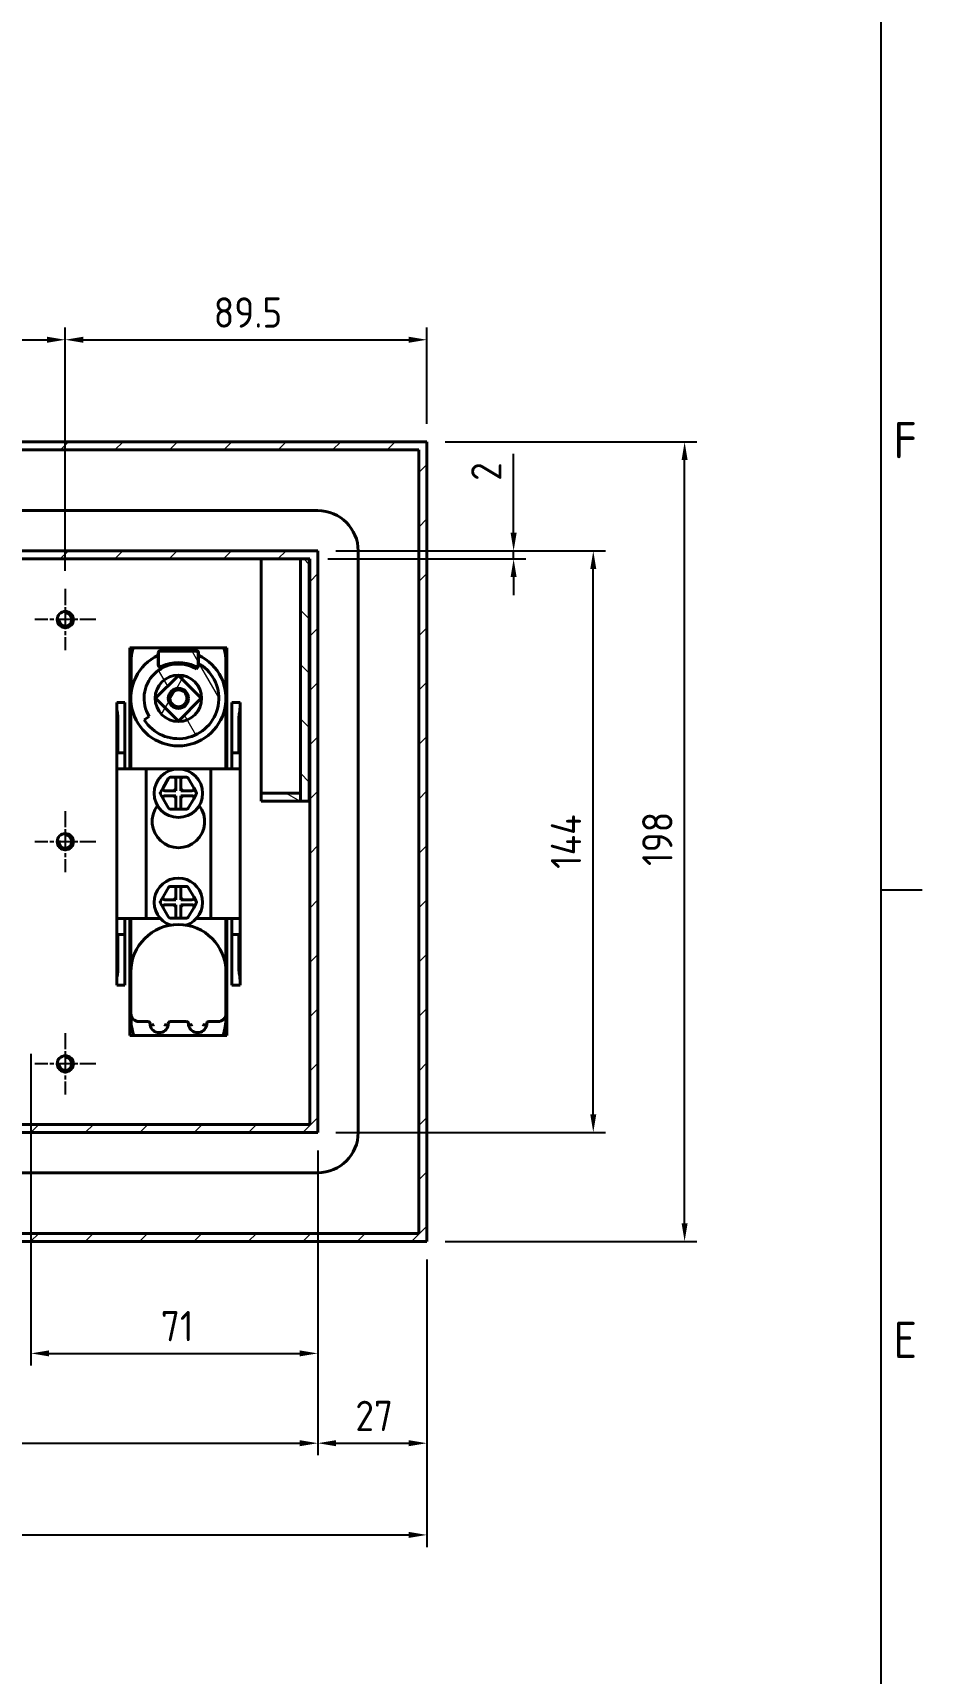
# Model space of a CAD drawing. Header units: millimetres. Extents: x 0 to 2523, y 0 to 1782.
# Drawn here: x 2253 to 2473.2, y 919.8 to 1326 of the extents above; entities that cross this region are included whole.
import ezdxf

# ---------------------------------------------------------------- set-up
doc = ezdxf.new("R2010")
doc.units = ezdxf.units.MM
doc.header["$LTSCALE"] = 3
doc.linetypes.add('CHAIN', pattern=[0.3543, 0.2362, -0.0295, 0.0591, -0.0295])
doc.layers.get('0').update_dxf_attribs({"color": 3, "lineweight": 25})
for name, color, linetype, lineweight in [('가시적인 것(ISO)', 3, 'Continuous', 40), ('가시적인 좁은 것(ISO)', 3, 'Continuous', 35), ('경계(ISO)', 7, 'Continuous', 25), ('중심 표식(ISO)', 1, 'Continuous', 25), ('치수(ISO)', 2, 'Continuous', 25), ('해치(ISO)', 7, 'Continuous', 18)]:
    doc.layers.add(name, color=color, linetype=linetype, lineweight=lineweight)
doc.styles.add('문자 텍스트_M2B', font='isocp.shx')
doc.styles.add('치수 텍스트_PSTEK_POSCO', font='isocp.shx')
doc.dimstyles.new('치수_PSTEK_POSCO', dxfattribs={"dimscale": 3, "dimtxt": 2.5, "dimasz": 1.5, "dimexe": 1, "dimexo": 1.5, "dimgap": 1, "dimtad": 1, "dimrnd": 1e-08, "dimdsep": 46, "dimtxsty": '치수 텍스트_PSTEK_POSCO', "dimcen": 0.09, "dimdle": 10, "dimclrd": 7, "dimclre": 7, "dimclrt": 2, "dimadec": 1, "dimazin": 2, "dimtfac": 1, "dimtmove": 0, "dimatfit": 3, "dimfxl": 0, "dimtolj": 1, "dimlwd": -1, "dimlwe": -1, "dimarcsym": 0})
pattern_1 = [(59.99998, (0, 0), (-8.24889, 4.762503), [])]

# ---------------------------------------------------------------- blocks, each defined once
blk = doc.blocks.new('경계 Default Border')
at = {"layer": '경계(ISO)'}
blk.add_line((821, 371.25), (824.4, 371.25), dxfattribs=at)
at = {"layer": '경계(ISO)', "flags": 128}
blk.add_lwpolyline([(20, 20), (20, 574), (821, 574), (821, 20), (20, 20)], dxfattribs=at)
at = {"layer": '경계(ISO)', "color": 2, "char_height": 3, "attachment_point": 7, "style": '문자 텍스트_M2B'}
for s, insert in [('F', (822.04, 406.87)), ('E', (822.04, 332.6))]:
    blk.add_mtext(s, dxfattribs=dict(at, insert=insert))
blk = doc.blocks.new('*D87')
at = {"layer": 'Defpoints', "color": 0, "transparency": 16777216}
for p in [(2261.08, 1249.98), (2187.08, 1188.27), (2261.08, 1188.27)]:
    blk.add_point(p, dxfattribs=at)
at = {"layer": '치수(ISO)', "color": 7, "transparency": 16777216}
for p, q in [((2187.08, 1192.77), (2187.08, 1252.98)), ((2261.08, 1192.77), (2261.08, 1252.98)), ((2191.58, 1249.98), (2256.58, 1249.98))]:
    blk.add_line(p, q, dxfattribs=at)
for points in [[(2191.58, 1250.73), (2191.58, 1249.23), (2187.08, 1249.98)], [(2256.58, 1250.73), (2256.58, 1249.23), (2261.08, 1249.98)]]:
    blk.add_solid(points, dxfattribs=at)
at = {"layer": '치수(ISO)', "color": 2, "transparency": 16777216, "insert": (2219.61, 1256.73), "char_height": 7.5, "attachment_point": 4, "style": '치수 텍스트_PSTEK_POSCO'}
blk.add_mtext('\\A1;74', dxfattribs=at)
blk = doc.blocks.new('*D88')
at = {"layer": 'Defpoints', "color": 0, "transparency": 16777216}
for p in [(2350.58, 1249.98), (2350.58, 1224.69), (2261.08, 1188.27)]:
    blk.add_point(p, dxfattribs=at)
at = {"layer": '치수(ISO)', "color": 7, "transparency": 16777216}
for p, q in [((2261.08, 1192.77), (2261.08, 1252.98)), ((2350.58, 1229.19), (2350.58, 1252.98)), ((2265.58, 1249.98), (2346.08, 1249.98))]:
    blk.add_line(p, q, dxfattribs=at)
for points in [[(2265.58, 1250.73), (2265.58, 1249.23), (2261.08, 1249.98)], [(2346.08, 1250.73), (2346.08, 1249.23), (2350.58, 1249.98)]]:
    blk.add_solid(points, dxfattribs=at)
at = {"layer": '치수(ISO)', "color": 2, "transparency": 16777216, "insert": (2297.82, 1256.73), "char_height": 7.5, "attachment_point": 4, "style": '치수 텍스트_PSTEK_POSCO'}
blk.add_mtext('\\A1;89.5', dxfattribs=at)
blk = doc.blocks.new('*D97')
at = {"layer": 'Defpoints', "color": 0, "transparency": 16777216}
for p in [(2252.58, 1077.69), (2323.58, 1053.69), (2323.58, 998.97)]:
    blk.add_point(p, dxfattribs=at)
at = {"layer": '치수(ISO)', "color": 7, "transparency": 16777216}
for p, q in [((2252.58, 1073.19), (2252.58, 995.97)), ((2323.58, 1049.19), (2323.58, 995.97)), ((2257.08, 998.97), (2319.08, 998.97))]:
    blk.add_line(p, q, dxfattribs=at)
for points in [[(2257.08, 999.72), (2257.08, 998.22), (2252.58, 998.97)], [(2319.08, 999.72), (2319.08, 998.22), (2323.58, 998.97)]]:
    blk.add_solid(points, dxfattribs=at)
at = {"layer": '치수(ISO)', "color": 2, "transparency": 16777216, "insert": (2284.74, 1005.72), "char_height": 7.5, "attachment_point": 4, "style": '치수 텍스트_PSTEK_POSCO'}
blk.add_mtext('\\A1;71', dxfattribs=at)
blk = doc.blocks.new('*D98')
at = {"layer": 'Defpoints', "color": 0, "transparency": 16777216}
for p in [(2323.58, 1197.69), (2391.78, 1197.69), (2323.58, 1053.69)]:
    blk.add_point(p, dxfattribs=at)
at = {"layer": '치수(ISO)', "color": 7, "transparency": 16777216}
for p, q in [((2328.08, 1197.69), (2394.78, 1197.69)), ((2391.78, 1058.19), (2391.78, 1193.19)), ((2328.08, 1053.69), (2394.78, 1053.69))]:
    blk.add_line(p, q, dxfattribs=at)
for points in [[(2391.03, 1193.19), (2392.53, 1193.19), (2391.78, 1197.69)], [(2391.03, 1058.19), (2392.53, 1058.19), (2391.78, 1053.69)]]:
    blk.add_solid(points, dxfattribs=at)
at = {"layer": '치수(ISO)', "color": 2, "transparency": 16777216, "insert": (2385.03, 1118.94), "char_height": 7.5, "attachment_point": 4, "rotation": 90, "style": '치수 텍스트_PSTEK_POSCO'}
blk.add_mtext('\\A1;144', dxfattribs=at)
blk = doc.blocks.new('*D99')
at = {"layer": 'Defpoints', "color": 0, "transparency": 16777216}
for p in [(2321.58, 1195.69), (2323.58, 1197.69), (2372.06, 1195.69)]:
    blk.add_point(p, dxfattribs=at)
at = {"layer": '치수(ISO)', "color": 7, "transparency": 16777216}
for p, q in [((2372.06, 1202.19), (2372.06, 1221.69)), ((2326.08, 1195.69), (2375.06, 1195.69)), ((2328.08, 1197.69), (2375.06, 1197.69)), ((2372.06, 1195.69), (2372.06, 1197.69)), ((2372.06, 1191.19), (2372.06, 1186.69))]:
    blk.add_line(p, q, dxfattribs=at)
for points in [[(2371.31, 1202.19), (2372.81, 1202.19), (2372.06, 1197.69)], [(2371.31, 1191.19), (2372.81, 1191.19), (2372.06, 1195.69)]]:
    blk.add_solid(points, dxfattribs=at)
at = {"layer": '치수(ISO)', "color": 2, "transparency": 16777216, "insert": (2365.31, 1215.05), "char_height": 7.5, "attachment_point": 4, "rotation": 90, "style": '치수 텍스트_PSTEK_POSCO'}
blk.add_mtext('\\A1;2', dxfattribs=at)
blk = doc.blocks.new('*D100')
at = {"layer": 'Defpoints', "color": 0, "transparency": 16777216}
for p in [(2350.58, 1224.69), (2414.39, 1224.69), (2350.58, 1026.69)]:
    blk.add_point(p, dxfattribs=at)
at = {"layer": '치수(ISO)', "color": 7, "transparency": 16777216}
for p, q in [((2355.08, 1224.69), (2417.39, 1224.69)), ((2414.39, 1031.19), (2414.39, 1220.19)), ((2355.08, 1026.69), (2417.39, 1026.69))]:
    blk.add_line(p, q, dxfattribs=at)
for points in [[(2413.64, 1220.19), (2415.14, 1220.19), (2414.39, 1224.69)], [(2413.64, 1031.19), (2415.14, 1031.19), (2414.39, 1026.69)]]:
    blk.add_solid(points, dxfattribs=at)
at = {"layer": '치수(ISO)', "color": 2, "transparency": 16777216, "insert": (2407.64, 1119.67), "char_height": 7.5, "attachment_point": 4, "rotation": 90, "style": '치수 텍스트_PSTEK_POSCO'}
blk.add_mtext('\\A1;198', dxfattribs=at)
blk = doc.blocks.new('*D102')
at = {"layer": 'Defpoints', "color": 0, "transparency": 16777216}
for p in [(2025.58, 1053.69), (2323.58, 1053.69), (2323.58, 976.73)]:
    blk.add_point(p, dxfattribs=at)
at = {"layer": '치수(ISO)', "color": 7, "transparency": 16777216}
for p, q in [((2025.58, 1049.19), (2025.58, 973.73)), ((2323.58, 1049.19), (2323.58, 973.73)), ((2030.08, 976.73), (2319.08, 976.73))]:
    blk.add_line(p, q, dxfattribs=at)
for points in [[(2030.08, 977.48), (2030.08, 975.98), (2025.58, 976.73)], [(2319.08, 977.48), (2319.08, 975.98), (2323.58, 976.73)]]:
    blk.add_solid(points, dxfattribs=at)
at = {"layer": '치수(ISO)', "color": 2, "transparency": 16777216, "insert": (2167.75, 983.49), "char_height": 7.5, "attachment_point": 4, "style": '치수 텍스트_PSTEK_POSCO'}
blk.add_mtext('\\A1;298', dxfattribs=at)
blk = doc.blocks.new('*D103')
at = {"layer": 'Defpoints', "color": 0, "transparency": 16777216}
for p in [(2323.58, 1053.69), (2350.58, 1026.69), (2350.58, 976.73)]:
    blk.add_point(p, dxfattribs=at)
at = {"layer": '치수(ISO)', "color": 7, "transparency": 16777216}
for p, q in [((2323.58, 1049.19), (2323.58, 973.73)), ((2350.58, 1022.19), (2350.58, 973.73)), ((2328.08, 976.73), (2346.08, 976.73))]:
    blk.add_line(p, q, dxfattribs=at)
for points in [[(2328.08, 977.48), (2328.08, 975.98), (2323.58, 976.73)], [(2346.08, 977.48), (2346.08, 975.98), (2350.58, 976.73)]]:
    blk.add_solid(points, dxfattribs=at)
at = {"layer": '치수(ISO)', "color": 2, "transparency": 16777216, "insert": (2332.89, 983.49), "char_height": 7.5, "attachment_point": 4, "style": '치수 텍스트_PSTEK_POSCO'}
blk.add_mtext('\\A1;27', dxfattribs=at)
blk = doc.blocks.new('*D104')
at = {"layer": 'Defpoints', "color": 0, "transparency": 16777216}
for p in [(1998.58, 1026.69), (2350.58, 1026.69), (2350.58, 954.02)]:
    blk.add_point(p, dxfattribs=at)
at = {"layer": '치수(ISO)', "color": 7, "transparency": 16777216}
for p, q in [((1998.58, 1022.19), (1998.58, 951.02)), ((2350.58, 1022.19), (2350.58, 951.02)), ((2003.08, 954.02), (2346.08, 954.02))]:
    blk.add_line(p, q, dxfattribs=at)
for points in [[(2003.08, 954.77), (2003.08, 953.27), (1998.58, 954.02)], [(2346.08, 954.77), (2346.08, 953.27), (2350.58, 954.02)]]:
    blk.add_solid(points, dxfattribs=at)
at = {"layer": '치수(ISO)', "color": 2, "transparency": 16777216, "insert": (2167.61, 960.77), "char_height": 7.5, "attachment_point": 4, "style": '치수 텍스트_PSTEK_POSCO'}
blk.add_mtext('\\A1;352', dxfattribs=at)

msp = doc.modelspace()

# ---------------------------------------------------------------- hatches: boundary and pattern name
at = {"layer": '해치(ISO)'}
h = msp.add_hatch(dxfattribs=at)
h.set_pattern_fill('ANSI31', color=256, scale=76.2, style=0)
h.set_pattern_definition([(45, (0, 0), (-6.735192, 6.735192), [])])
h.paths.add_polyline_path([(2323.5803, 1197.6876), (2025.5803, 1197.6876), (2025.5803, 1053.6876), (2323.5803, 1053.6876)])
h.paths.add_polyline_path([(2027.5803, 1055.6876), (2027.5803, 1195.6876), (2319.2907, 1195.6876), (2321.4436, 1195.6876), (2321.5803, 1195.6876), (2321.5803, 1055.6876)], flags=0)
h.paths.add_polyline_path([(2023.5804, 1026.6876), (2023.5804, 1016.6876), (2026.1221, 1016.6876), (2026.1221, 1026.6876), (2031.0385, 1026.6876), (2031.0385, 1016.6876), (2033.5802, 1016.6876), (2033.5802, 1026.6876), (2350.5803, 1026.6876), (2350.5803, 1224.6876), (1998.5803, 1224.6876), (1998.5803, 1026.6876)])
h.paths.add_polyline_path([(2348.5803, 1028.6876), (2000.5803, 1028.6876), (2000.5803, 1222.6876), (2348.5803, 1222.6876)], flags=0)
edge = h.paths.add_edge_path()
edge.add_ellipse((2113.0803, 1180.6876), major_axis=(-2, 0), ratio=1, start_angle=0, end_angle=360)
edge = h.paths.add_edge_path()
edge.add_ellipse((2261.0803, 1180.6876), major_axis=(-2, 0), ratio=1, start_angle=0, end_angle=360)
edge = h.paths.add_edge_path()
edge.add_ellipse((2187.0803, 1070.6876), major_axis=(-2, 0), ratio=1, start_angle=0, end_angle=360)
edge = h.paths.add_edge_path()
edge.add_ellipse((2039.0803, 1070.6876), major_axis=(-2, 0), ratio=1, start_angle=0, end_angle=360)
edge = h.paths.add_edge_path()
edge.add_ellipse((2113.0803, 1070.6876), major_axis=(-2, 0), ratio=1, start_angle=0, end_angle=360)
edge = h.paths.add_edge_path()
edge.add_ellipse((2261.0803, 1070.6876), major_axis=(-2, 0), ratio=1, start_angle=0, end_angle=360)
edge = h.paths.add_edge_path()
edge.add_ellipse((2261.0803, 1125.6876), major_axis=(-2, 0), ratio=1, start_angle=0, end_angle=360)
edge = h.paths.add_edge_path()
edge.add_ellipse((2187.0803, 1180.6876), major_axis=(-2, 0), ratio=1, start_angle=0, end_angle=360)
edge = h.paths.add_edge_path()
edge.add_ellipse((2039.0803, 1180.6876), major_axis=(-2, 0), ratio=1, start_angle=0, end_angle=360)
edge = h.paths.add_edge_path()
edge.add_ellipse((2039.0803, 1125.6876), major_axis=(-2, 0), ratio=1, start_angle=0, end_angle=360)
h = msp.add_hatch(dxfattribs=at)
h.set_pattern_fill('ANSI31', color=256, scale=76.2, angle=90.00021, style=0)
h.set_pattern_definition([(135.0002, (0, 0), (-6.735167, -6.735217), [])])
h.paths.add_polyline_path([(2319.2907, 1195.6876), (2319.2907, 1137.6876), (2319.2907, 1135.6876), (2321.4436, 1135.6876), (2321.4436, 1195.6876)])
h = msp.add_hatch(dxfattribs=at)
h.set_pattern_fill('ANSI31', color=256, scale=76.2, angle=75.000175, style=0)
h.set_pattern_definition([(120.00018, (0, 0), (-8.248877, -4.762525), [])])
edge = h.paths.add_edge_path()
edge.add_line((2294.3795, 1169.6681), (2293.5846, 1168.3961))
edge.add_ellipse((2289.0803, 1161.1876), major_axis=(4.5043, 7.2084), ratio=1, start_angle=0, end_angle=154)
edge.add_line((2281.8719, 1156.6833), (2280.5998, 1155.8885))
edge.add_ellipse((2289.0803, 1161.1876), major_axis=(-8.4805, -5.2992), ratio=1, start_angle=0, end_angle=206)
h.paths.add_polyline_path([(2289.0803, 1166.8445), (2294.7372, 1161.1876), (2289.0803, 1155.5308), (2283.4234, 1161.1876)], flags=0)
edge = h.paths.add_edge_path()
edge.add_line((2293.2692, 1169.0713), (2293.5803, 1169.0713))
edge.add_ellipse((2293.5803, 1169.461), major_axis=(0, -0.3896), ratio=1, start_angle=0, end_angle=90)
edge.add_line((2293.9699, 1169.461), (2293.9699, 1172.461))
edge.add_ellipse((2293.5803, 1172.461), major_axis=(0.3896, 0), ratio=1, start_angle=0, end_angle=90)
edge.add_line((2293.5803, 1172.8506), (2284.5803, 1172.8506))
edge.add_ellipse((2284.5803, 1172.461), major_axis=(0, 0.3896), ratio=1, start_angle=0, end_angle=90)
edge.add_line((2284.1907, 1172.461), (2284.1907, 1169.461))
edge.add_ellipse((2284.5803, 1169.461), major_axis=(-0.3896, 0), ratio=1, start_angle=0, end_angle=90)
edge.add_line((2284.5803, 1169.0713), (2284.8914, 1169.0713))
edge.add_ellipse((2284.8914, 1169.461), major_axis=(0, -0.3896), ratio=1, start_angle=0, end_angle=26.853607)
edge.add_ellipse((2289.0803, 1161.1876), major_axis=(-4.0129, 7.9257), ratio=1, start_angle=306.292785, end_angle=360, ccw=False)
edge.add_ellipse((2293.2692, 1169.461), major_axis=(-0.176, -0.3476), ratio=1, start_angle=0, end_angle=26.853607)
h = msp.add_hatch(dxfattribs=at)
h.set_pattern_fill('ANSI31', color=256, scale=76.2, angle=14.999978, style=0)
h.set_pattern_definition(pattern_1)
edge = h.paths.add_edge_path()
edge.add_ellipse((2289.0803, 1161.1876), major_axis=(-5.75, 0), ratio=1, start_angle=0, end_angle=360)
edge = h.paths.add_edge_path(flags=0)
edge.add_ellipse((2289.0803, 1161.1876), major_axis=(2.1, 0), ratio=1, start_angle=0, end_angle=360)
h = msp.add_hatch(dxfattribs=at)
h.set_pattern_fill('ANSI31', color=256, scale=76.2, angle=14.999978, style=0)
h.set_pattern_definition(pattern_1)
edge = h.paths.add_edge_path()
edge.add_ellipse((2289.0803, 1161.1876), major_axis=(-2.5, 0), ratio=1, start_angle=0, end_angle=360)
h = msp.add_hatch(dxfattribs=at)
h.set_pattern_fill('ANSI31', color=256, scale=76.2, angle=105.000246, style=0)
h.set_pattern_definition([(150.00025, (0, 0), (-4.762465, -8.248912), [])])
h.paths.add_polyline_path([(2319.2907, 1135.6876), (2319.2907, 1137.6876), (2309.5803, 1137.6876), (2309.5803, 1135.6876)])

# ---------------------------------------------------------------- linework, layer by layer
at = {"layer": '가시적인 것(ISO)'}
for p, q in [((2350.5803, 1224.6876), (1998.5803, 1224.6876)), ((2350.5803, 1026.6876), (2350.5803, 1224.6876)), ((2000.5803, 1222.6876), (2348.5803, 1222.6876)), ((2348.5803, 1222.6876), (2348.5803, 1028.6876)), ((2323.5803, 1207.6876), (2025.5803, 1207.6876)), ((2323.5803, 1197.6876), (2025.5803, 1197.6876)), ((2027.5803, 1195.6876), (2321.5803, 1195.6876)), ((2309.5803, 1195.6876), (2309.5803, 1137.6876)), ((2319.2907, 1195.6876), (2319.2907, 1135.6876)), ((2321.4436, 1195.6876), (2319.2907, 1195.6876)), ((2321.4436, 1135.6876), (2321.4436, 1195.6876)), ((2321.5803, 1195.6876), (2321.5803, 1055.6876)), ((2323.5803, 1053.6876), (2323.5803, 1197.6876)), ((2333.5803, 1053.6876), (2333.5803, 1197.6876)), ((2277.0803, 1143.6876), (2277.0803, 1173.6876)), ((2277.0803, 1173.6876), (2301.0803, 1173.6876)), ((2277.3603, 1171.0726), (2277.3603, 1162.3067)), ((2284.0803, 1172.461), (2284.0803, 1169.461)), ((2284.1907, 1172.461), (2284.1907, 1169.461)), ((2293.5803, 1172.961), (2284.5803, 1172.961)), ((2293.5803, 1172.8506), (2284.5803, 1172.8506)), ((2293.9699, 1169.461), (2293.9699, 1172.461)), ((2294.0803, 1169.461), (2294.0803, 1172.461)), ((2300.8003, 1162.3067), (2300.8003, 1171.0726)), ((2301.0803, 1173.6876), (2301.0803, 1143.6876)), ((2283.4234, 1161.1876), (2289.0803, 1166.8445)), ((2284.5803, 1169.0713), (2284.8914, 1169.0713)), ((2284.5803, 1168.961), (2284.8914, 1168.961)), ((2289.0803, 1166.8445), (2294.7372, 1161.1876)), ((2293.2692, 1169.0713), (2293.5803, 1169.0713)), ((2293.2692, 1168.961), (2293.5803, 1168.961)), ((2294.3795, 1169.6681), (2293.5846, 1168.3961)), ((2273.8303, 1160.1876), (2275.8303, 1160.1876)), ((2273.8303, 1158.8334), (2273.8303, 1160.1876)), ((2273.8303, 1158.8334), (2273.8303, 1147.4197)), ((2275.8303, 1160.1876), (2275.8303, 1156.1876)), ((2277.307, 1161.1876), (2277.307, 1143.6876)), ((2289.0803, 1155.5308), (2283.4234, 1161.1876)), ((2294.7372, 1161.1876), (2289.0803, 1155.5308)), ((2300.8536, 1143.6876), (2300.8536, 1161.1876)), ((2302.3303, 1160.1876), (2304.3303, 1160.1876)), ((2302.3303, 1156.1876), (2302.3303, 1160.1876)), ((2304.3303, 1158.8334), (2304.3303, 1160.1876)), ((2304.3303, 1158.8334), (2304.3303, 1147.4197)), ((2274.0982, 1156.1876), (2274.0982, 1147.6876)), ((2275.8303, 1147.6876), (2275.8303, 1156.1876)), ((2281.8719, 1156.6833), (2280.5998, 1155.8885)), ((2302.3303, 1147.6876), (2302.3303, 1156.1876)), ((2304.0623, 1156.1876), (2304.0623, 1147.6876)), ((2273.8303, 1143.9556), (2273.8303, 1147.4197)), ((2274.0982, 1147.6876), (2275.8303, 1147.6876)), ((2275.8303, 1143.6876), (2275.8303, 1147.6876)), ((2302.3303, 1147.6876), (2302.3303, 1143.6876)), ((2302.3303, 1147.6876), (2304.0623, 1147.6876)), ((2304.3303, 1143.9556), (2304.3303, 1147.4197)), ((2273.8303, 1143.9556), (2273.8303, 1106.4197)), ((2274.0982, 1143.6876), (2275.8303, 1143.6876)), ((2276.9929, 1143.6876), (2275.8303, 1143.6876)), ((2276.9929, 1143.6876), (2278.4179, 1143.6876)), ((2281.0803, 1143.6876), (2278.4179, 1143.6876)), ((2297.0803, 1143.6876), (2281.0803, 1143.6876)), ((2281.0803, 1143.6876), (2281.0803, 1106.6876)), ((2287.9803, 1141.6276), (2287.0884, 1141.6276)), ((2287.9803, 1141.6276), (2290.1803, 1141.6276)), ((2291.0722, 1141.6276), (2290.1803, 1141.6276)), ((2299.7427, 1143.6876), (2297.0803, 1143.6876)), ((2297.0803, 1143.6876), (2297.0803, 1106.6876)), ((2299.7427, 1143.6876), (2301.1677, 1143.6876)), ((2302.3303, 1143.6876), (2301.1677, 1143.6876)), ((2302.3303, 1143.6876), (2304.0623, 1143.6876)), ((2304.3303, 1143.9556), (2304.3303, 1106.4197)), ((2284.6636, 1137.9276), (2285.2987, 1139.0276)), ((2285.2987, 1136.3276), (2284.6636, 1137.4276)), ((2286.6554, 1141.3776), (2285.2987, 1139.0276)), ((2285.7317, 1138.2776), (2288.4803, 1138.2776)), ((2287.9803, 1138.7776), (2288.4803, 1138.2776)), ((2288.4803, 1138.2776), (2288.4803, 1141.1276)), ((2289.6803, 1141.1276), (2289.6803, 1138.2776)), ((2290.1803, 1138.7776), (2289.6803, 1138.2776)), ((2289.6803, 1138.2776), (2292.4289, 1138.2776)), ((2292.8619, 1139.0276), (2291.5052, 1141.3776)), ((2292.8619, 1139.0276), (2293.497, 1137.9276)), ((2293.497, 1137.4276), (2292.8619, 1136.3276)), ((2319.2907, 1137.6876), (2309.5803, 1137.6876)), ((2309.5803, 1137.6876), (2309.5803, 1135.6876)), ((2319.2907, 1135.6876), (2319.2907, 1137.6876)), ((2285.2987, 1136.3276), (2286.6554, 1133.9776)), ((2288.4803, 1137.0776), (2285.7317, 1137.0776)), ((2287.0884, 1133.7276), (2287.9803, 1133.7276)), ((2287.9803, 1136.5776), (2288.4803, 1137.0776)), ((2289.6803, 1133.7276), (2287.9803, 1133.7276)), ((2288.4803, 1134.2276), (2288.4803, 1137.0776)), ((2290.1803, 1136.5776), (2289.6803, 1137.0776)), ((2289.6803, 1137.0776), (2289.6803, 1133.7276)), ((2292.4289, 1137.0776), (2289.6803, 1137.0776)), ((2289.6803, 1133.7276), (2290.1803, 1133.7276)), ((2290.1803, 1133.7276), (2290.7835, 1133.7276)), ((2290.7835, 1133.7276), (2291.0722, 1133.7276)), ((2291.5052, 1133.9776), (2292.8619, 1136.3276)), ((2309.5803, 1135.6876), (2319.2907, 1135.6876)), ((2319.2907, 1135.6876), (2321.4436, 1135.6876)), ((2286.6554, 1114.3776), (2285.2987, 1112.0276)), ((2287.9803, 1114.6276), (2287.0884, 1114.6276)), ((2287.9803, 1114.6276), (2290.1803, 1114.6276)), ((2288.4803, 1111.2776), (2288.4803, 1114.1276)), ((2289.6803, 1114.1276), (2289.6803, 1111.2776)), ((2291.0722, 1114.6276), (2290.1803, 1114.6276)), ((2292.8619, 1112.0276), (2291.5052, 1114.3776)), ((2284.6636, 1110.9276), (2285.2987, 1112.0276)), ((2285.2987, 1109.3276), (2284.6636, 1110.4276)), ((2285.2987, 1109.3276), (2286.6554, 1106.9776)), ((2285.7317, 1111.2776), (2288.4803, 1111.2776)), ((2288.4803, 1110.0776), (2285.7317, 1110.0776)), ((2287.9803, 1111.7776), (2288.4803, 1111.2776)), ((2287.9803, 1109.5776), (2288.4803, 1110.0776)), ((2288.4803, 1107.2276), (2288.4803, 1110.0776)), ((2290.1803, 1111.7776), (2289.6803, 1111.2776)), ((2289.6803, 1111.2776), (2292.4289, 1111.2776)), ((2290.1803, 1109.5776), (2289.6803, 1110.0776)), ((2289.6803, 1110.0776), (2289.6803, 1106.7276)), ((2292.4289, 1110.0776), (2289.6803, 1110.0776)), ((2291.5052, 1106.9776), (2292.8619, 1109.3276)), ((2292.8619, 1112.0276), (2293.497, 1110.9276)), ((2293.497, 1110.4276), (2292.8619, 1109.3276)), ((2273.8303, 1102.9556), (2273.8303, 1106.4197)), ((2274.0982, 1106.6876), (2275.8303, 1106.6876)), ((2275.8303, 1102.6876), (2275.8303, 1106.6876)), ((2276.9929, 1106.6876), (2275.8303, 1106.6876)), ((2276.9929, 1106.6876), (2278.4179, 1106.6876)), ((2277.0803, 1077.6876), (2277.0803, 1106.6876)), ((2277.307, 1106.6876), (2277.307, 1093.4091)), ((2278.4179, 1106.6876), (2281.0803, 1106.6876)), ((2281.0803, 1106.6876), (2284.5992, 1106.6876)), ((2287.0884, 1106.7276), (2287.9803, 1106.7276)), ((2289.6803, 1106.7276), (2287.9803, 1106.7276)), ((2289.6803, 1106.7276), (2290.1803, 1106.7276)), ((2290.1803, 1106.7276), (2290.7835, 1106.7276)), ((2290.7835, 1106.7276), (2291.0722, 1106.7276)), ((2297.0803, 1106.6876), (2293.5614, 1106.6876)), ((2297.0803, 1106.6876), (2299.7427, 1106.6876)), ((2299.7427, 1106.6876), (2301.1677, 1106.6876)), ((2300.8536, 1093.4091), (2300.8536, 1106.6876)), ((2301.0803, 1106.6876), (2301.0803, 1077.6876)), ((2302.3303, 1106.6876), (2301.1677, 1106.6876)), ((2302.3303, 1106.6876), (2302.3303, 1102.6876)), ((2302.3303, 1106.6876), (2304.0623, 1106.6876)), ((2304.3303, 1102.9556), (2304.3303, 1106.4197)), ((2273.8303, 1102.9556), (2273.8303, 1091.5419)), ((2274.0982, 1102.6876), (2275.8303, 1102.6876)), ((2274.0982, 1102.6876), (2274.0982, 1094.1876)), ((2275.8303, 1094.1876), (2275.8303, 1102.6876)), ((2302.3303, 1094.1876), (2302.3303, 1102.6876)), ((2302.3303, 1102.6876), (2304.0623, 1102.6876)), ((2304.0623, 1102.6876), (2304.0623, 1094.1876)), ((2304.3303, 1102.9556), (2304.3303, 1091.5419)), ((2275.8303, 1094.1876), (2275.8303, 1090.1876)), ((2277.307, 1093.4091), (2277.307, 1083.1527)), ((2300.8536, 1083.1527), (2300.8536, 1093.4091)), ((2302.3303, 1090.1876), (2302.3303, 1094.1876)), ((2273.8303, 1090.1876), (2273.8303, 1091.5419)), ((2273.8303, 1090.1876), (2275.8303, 1090.1876)), ((2302.3303, 1090.1876), (2304.3303, 1090.1876)), ((2304.3303, 1090.1876), (2304.3303, 1091.5419)), ((2277.3603, 1082.6941), (2277.3603, 1082.1357)), ((2279.307, 1081.1527), (2281.5803, 1081.1527)), ((2282.0803, 1080.6527), (2282.0803, 1080.2674)), ((2286.5803, 1080.2674), (2286.5803, 1080.6527)), ((2287.0803, 1081.1527), (2291.0803, 1081.1527)), ((2291.5803, 1080.6527), (2291.5803, 1080.2674)), ((2296.0803, 1080.2674), (2296.0803, 1080.6527)), ((2296.5803, 1081.1527), (2298.8536, 1081.1527)), ((2300.8003, 1082.1357), (2300.8003, 1082.6941)), ((2301.0803, 1077.6876), (2277.0803, 1077.6876)), ((2025.5803, 1053.6876), (2323.5803, 1053.6876)), ((2321.5803, 1055.6876), (2027.5803, 1055.6876)), ((2025.5803, 1043.6876), (2323.5803, 1043.6876)), ((2348.5803, 1028.6876), (2000.5803, 1028.6876)), ((2033.5802, 1026.6876), (2350.5803, 1026.6876))]:
    msp.add_line(p, q, dxfattribs=at)
for centre, radius in [((2261.0803, 1180.6876), 2), ((2289.0803, 1161.1876), 5.75), ((2289.0803, 1161.1876), 2.5), ((2289.0803, 1161.1876), 2.1), ((2289.0803, 1137.6776), 6), ((2261.0803, 1125.6876), 2), ((2261.0803, 1070.6876), 2)]:
    msp.add_circle(centre, radius, dxfattribs=at)
for centre, radius, start, end in [((2323.5803, 1197.6876), 10, 0, 90), ((2289.0803, 1161.1876), 11.7733, 115.131018, 64.868982), ((2289.0803, 1170.149), 11.7563, 162.482564, 175.494407), ((2284.5803, 1172.461), 0.5, 90, 180), ((2284.5803, 1172.461), 0.3896, 90, 180), ((2289.0803, 1161.1876), 8.8837, 63.146393, 116.853607), ((2289.0803, 1161.1876), 8.7733, 63.146393, 116.853607), ((2293.5803, 1172.461), 0.5, 0, 90), ((2293.5803, 1172.461), 0.3896, 0, 90), ((2289.0803, 1170.149), 11.7563, 4.505593, 17.517436), ((2289.0803, 1161.1876), 8.5, 58, 212), ((2289.0803, 1161.1876), 10, 212, 58), ((2284.5803, 1169.461), 0.5, 180, 270), ((2284.5803, 1169.461), 0.3896, 180, 270), ((2284.8914, 1169.461), 0.3896, 270, 296.853607), ((2284.8914, 1169.461), 0.5, 270, 296.853607), ((2293.2692, 1169.461), 0.5, 243.146393, 270), ((2293.2692, 1169.461), 0.3896, 243.146393, 270), ((2293.5803, 1169.461), 0.3896, 270, 0), ((2293.5803, 1169.461), 0.5, 270, 0), ((2287.0884, 1141.1276), 0.5, 90, 150), ((2287.9803, 1141.1276), 0.5, 0, 90), ((2290.1803, 1141.1276), 0.5, 90, 180), ((2291.0722, 1141.1276), 0.5, 30, 90), ((2285.0966, 1137.6776), 0.5, 150, 210), ((2285.7317, 1138.7776), 0.5, 150, 270), ((2292.4289, 1138.7776), 0.5, 270, 30), ((2293.064, 1137.6776), 0.5, 330, 30), ((2289.0803, 1130.6876), 6.5, 142.665168, 37.334832), ((2285.7317, 1136.5776), 0.5, 90, 210), ((2287.0884, 1134.2276), 0.5, 210, 270), ((2287.9803, 1134.2276), 0.5, 270, 0), ((2292.4289, 1136.5776), 0.5, 330, 90), ((2289.0803, 1110.6776), 6, 289.287396, 250.712604), ((2287.0884, 1114.1276), 0.5, 90, 150), ((2287.9803, 1114.1276), 0.5, 0, 90), ((2290.1803, 1114.1276), 0.5, 90, 180), ((2291.0722, 1114.1276), 0.5, 30, 90), ((2285.0966, 1110.6776), 0.5, 150, 210), ((2285.7317, 1111.7776), 0.5, 150, 270), ((2285.7317, 1109.5776), 0.5, 90, 210), ((2292.4289, 1111.7776), 0.5, 270, 30), ((2292.4289, 1109.5776), 0.5, 330, 90), ((2293.064, 1110.6776), 0.5, 330, 30), ((2289.0803, 1093.4091), 11.7733, 0, 180), ((2287.0884, 1107.2276), 0.5, 210, 270), ((2287.9803, 1107.2276), 0.5, 270, 0), ((2279.307, 1083.1527), 2, 180, 270), ((2289.0803, 1081.6937), 11.7283, 177.839996, 199.972601), ((2281.5803, 1080.6527), 0.5, 0, 90), ((2287.0803, 1080.6527), 0.5, 90, 180), ((2291.0803, 1080.6527), 0.5, 0, 90), ((2296.5803, 1080.6527), 0.5, 90, 180), ((2298.8536, 1083.1527), 2, 270, 0), ((2289.0803, 1081.6937), 11.7283, 340.027399, 2.160004), ((2284.3303, 1080.7101), 2.2931, 191.129914, 348.870086), ((2293.8303, 1080.7101), 2.2931, 191.129914, 348.870086), ((2323.5803, 1053.6876), 10, 270, 0)]:
    msp.add_arc(centre, radius, start, end, dxfattribs=at)
for centre in [(2291.0722, 1134.2275), (2291.0722, 1107.2275)]:
    msp.add_ellipse(centre, major_axis=(0.451, 0.2157), ratio=0.99983889, start_param=4.26631111, end_param=5.31364864, dxfattribs=at)
for points, knots in [([(2277.3603, 1171.0726), (2277.3516, 1171.0729), (2277.3386, 1171.0734), (2277.2964, 1171.0751), (2277.2542, 1171.0767), (2277.1916, 1171.0792), (2277.1119, 1171.0823), (2277.1016, 1171.0827), (2277.0911, 1171.0831), (2277.0803, 1171.0835)], [0, 0, 0, 0, 0.2, 0.2, 0.2, 0.4, 0.4, 0.4, 0.425718608, 0.425718608, 0.425718608, 0.425718608]), ([(2300.8003, 1171.0726), (2300.8062, 1171.0728), (2300.8151, 1171.0732), (2300.8443, 1171.0743), (2300.8735, 1171.0755), (2300.9172, 1171.0772), (2300.9739, 1171.0794), (2301.0055, 1171.0806), (2301.0411, 1171.082), (2301.0803, 1171.0835)], [0, 0, 0, 0, 0.166666667, 0.166666667, 0.166666667, 0.333333333, 0.333333333, 0.333333333, 0.426076721, 0.426076721, 0.426076721, 0.426076721]), ([(2274.0982, 1156.1876), (2274.0982, 1156.6753), (2274.036, 1157.1883), (2273.8977, 1158.095), (2273.8305, 1158.4963), (2273.8303, 1158.8334)], [-0.612669946, -0.612669946, -0.612669946, -0.612669946, -0.466363989, -0.466363989, -0.33262756, -0.33262756, -0.33262756, -0.33262756]), ([(2304.3303, 1158.8334), (2304.33, 1158.4963), (2304.2629, 1158.095), (2304.1245, 1157.1883), (2304.0623, 1156.6753), (2304.0623, 1156.1876)], [0.33262756, 0.33262756, 0.33262756, 0.33262756, 0.466363989, 0.466363989, 0.612669946, 0.612669946, 0.612669946, 0.612669946]), ([(2273.8303, 1147.4197), (2273.8303, 1147.5035), (2273.8473, 1147.574), (2273.9307, 1147.6644), (2273.9976, 1147.6848), (2274.0849, 1147.6875), (2274.0915, 1147.6876), (2274.0982, 1147.6876)], [0.724350563, 0.724350563, 0.724350563, 0.724350563, 0.774624716, 0.774624716, 0.82489887, 0.82489887, 0.82888396, 0.82888396, 0.82888396, 0.82888396]), ([(2304.0623, 1147.6876), (2304.0691, 1147.6876), (2304.0757, 1147.6875), (2304.163, 1147.6848), (2304.2298, 1147.6644), (2304.3133, 1147.574), (2304.3303, 1147.5035), (2304.3303, 1147.4197)], [-0.82888396, -0.82888396, -0.82888396, -0.82888396, -0.82489887, -0.82489887, -0.774624716, -0.774624716, -0.724350563, -0.724350563, -0.724350563, -0.724350563]), ([(2274.0982, 1143.6876), (2274.0915, 1143.6877), (2274.0849, 1143.6878), (2273.9976, 1143.6905), (2273.9307, 1143.7109), (2273.8473, 1143.8013), (2273.8303, 1143.8718), (2273.8303, 1143.9556)], [0.201528661, 0.201528661, 0.201528661, 0.201528661, 0.205513751, 0.205513751, 0.255787905, 0.255787905, 0.306062058, 0.306062058, 0.306062058, 0.306062058]), ([(2304.3303, 1143.9556), (2304.3303, 1143.8718), (2304.3133, 1143.8013), (2304.2298, 1143.7109), (2304.163, 1143.6905), (2304.0757, 1143.6878), (2304.0691, 1143.6877), (2304.0623, 1143.6876)], [-0.306062058, -0.306062058, -0.306062058, -0.306062058, -0.255787905, -0.255787905, -0.205513751, -0.205513751, -0.201528661, -0.201528661, -0.201528661, -0.201528661]), ([(2273.8303, 1106.4197), (2273.8303, 1106.5035), (2273.8473, 1106.574), (2273.9307, 1106.6644), (2273.9976, 1106.6848), (2274.0849, 1106.6875), (2274.0915, 1106.6876), (2274.0982, 1106.6876)], [0.715873412, 0.715873412, 0.715873412, 0.715873412, 0.766147565, 0.766147565, 0.816421718, 0.816421718, 0.820406809, 0.820406809, 0.820406809, 0.820406809]), ([(2304.0623, 1106.6876), (2304.1461, 1106.6876), (2304.2166, 1106.6706), (2304.307, 1106.5872), (2304.3274, 1106.5203), (2304.3302, 1106.4331), (2304.3303, 1106.4264), (2304.3303, 1106.4197)], [-0.306062058, -0.306062058, -0.306062058, -0.306062058, -0.255787905, -0.255787905, -0.205513751, -0.205513751, -0.201528661, -0.201528661, -0.201528661, -0.201528661]), ([(2274.0982, 1102.6876), (2274.0915, 1102.6877), (2274.0849, 1102.6878), (2273.9976, 1102.6905), (2273.9307, 1102.7109), (2273.8473, 1102.8013), (2273.8303, 1102.8718), (2273.8303, 1102.9556)], [0.201528661, 0.201528661, 0.201528661, 0.201528661, 0.205513751, 0.205513751, 0.255787905, 0.255787905, 0.306062058, 0.306062058, 0.306062058, 0.306062058]), ([(2304.3303, 1102.9556), (2304.3303, 1102.9489), (2304.3302, 1102.9422), (2304.3274, 1102.855), (2304.307, 1102.7881), (2304.2166, 1102.7047), (2304.1461, 1102.6876), (2304.0623, 1102.6876)], [0.201528661, 0.201528661, 0.201528661, 0.201528661, 0.205513751, 0.205513751, 0.255787905, 0.255787905, 0.306062058, 0.306062058, 0.306062058, 0.306062058]), ([(2273.8303, 1091.5419), (2273.8305, 1091.879), (2273.8977, 1092.2803), (2274.036, 1093.187), (2274.0982, 1093.7), (2274.0982, 1094.1876)], [-0.892712332, -0.892712332, -0.892712332, -0.892712332, -0.758975903, -0.758975903, -0.612669946, -0.612669946, -0.612669946, -0.612669946]), ([(2304.0623, 1094.1876), (2304.0623, 1093.7031), (2304.1237, 1093.193), (2304.2621, 1092.2852), (2304.3301, 1091.8808), (2304.3303, 1091.5419)], [1.22288463, 1.22288463, 1.22288463, 1.22288463, 1.368260203, 1.368260203, 1.502834072, 1.502834072, 1.502834072, 1.502834072]), ([(2277.3603, 1082.1357), (2277.3516, 1082.1359), (2277.3386, 1082.1362), (2277.2964, 1082.137), (2277.2542, 1082.1377), (2277.1915, 1082.1389), (2277.1118, 1082.1404), (2277.1016, 1082.1406), (2277.0911, 1082.1408), (2277.0803, 1082.141)], [0, 0, 0, 0, 0.2, 0.2, 0.2, 0.4, 0.4, 0.4, 0.42562992, 0.42562992, 0.42562992, 0.42562992]), ([(2300.8003, 1082.1357), (2300.8089, 1082.1359), (2300.8217, 1082.1362), (2300.8637, 1082.1369), (2300.9058, 1082.1377), (2300.9686, 1082.1389), (2301.049, 1082.1404), (2301.0591, 1082.1406), (2301.0696, 1082.1408), (2301.0803, 1082.141)], [0, 0, 0, 0, 0.2, 0.2, 0.2, 0.4, 0.4, 0.4, 0.425310358, 0.425310358, 0.425310358, 0.425310358]), ([(2282.0803, 1080.2674), (2282.0868, 1080.2681), (2282.0966, 1080.269), (2282.1287, 1080.2722), (2282.1608, 1080.2753), (2282.2087, 1080.2801), (2282.2701, 1080.2863), (2282.3315, 1080.2926), (2282.4063, 1080.3003), (2282.4914, 1080.3095), (2282.5765, 1080.3187), (2282.672, 1080.3293), (2282.7719, 1080.3409), (2282.8719, 1080.3526), (2282.9762, 1080.3654), (2283.0803, 1080.3789)], [0, 0, 0, 0, 0.2, 0.2, 0.2, 0.4, 0.4, 0.4, 0.6, 0.6, 0.6, 0.8, 0.8, 0.8, 1, 1, 1, 1]), ([(2286.5803, 1080.2674), (2286.5738, 1080.2681), (2286.564, 1080.269), (2286.5319, 1080.2722), (2286.4998, 1080.2753), (2286.4519, 1080.2801), (2286.3905, 1080.2863), (2286.3291, 1080.2926), (2286.2543, 1080.3003), (2286.1692, 1080.3095), (2286.0841, 1080.3187), (2285.9886, 1080.3293), (2285.8887, 1080.3409), (2285.7887, 1080.3526), (2285.6844, 1080.3654), (2285.5803, 1080.3789)], [0, 0, 0, 0, 0.2, 0.2, 0.2, 0.4, 0.4, 0.4, 0.6, 0.6, 0.6, 0.8, 0.8, 0.8, 1, 1, 1, 1]), ([(2291.5803, 1080.2674), (2291.5868, 1080.2681), (2291.5966, 1080.269), (2291.6287, 1080.2722), (2291.6608, 1080.2753), (2291.7087, 1080.2801), (2291.7701, 1080.2863), (2291.8315, 1080.2926), (2291.9063, 1080.3003), (2291.9914, 1080.3095), (2292.0765, 1080.3187), (2292.172, 1080.3293), (2292.2719, 1080.3409), (2292.3719, 1080.3526), (2292.4762, 1080.3654), (2292.5803, 1080.3789)], [0, 0, 0, 0, 0.2, 0.2, 0.2, 0.4, 0.4, 0.4, 0.6, 0.6, 0.6, 0.8, 0.8, 0.8, 1, 1, 1, 1]), ([(2296.0803, 1080.2674), (2296.0738, 1080.2681), (2296.064, 1080.269), (2296.0319, 1080.2722), (2295.9998, 1080.2753), (2295.9519, 1080.2801), (2295.8905, 1080.2863), (2295.8291, 1080.2926), (2295.7543, 1080.3003), (2295.6692, 1080.3095), (2295.5841, 1080.3187), (2295.4886, 1080.3293), (2295.3887, 1080.3409), (2295.2887, 1080.3526), (2295.1844, 1080.3654), (2295.0803, 1080.3789)], [0, 0, 0, 0, 0.2, 0.2, 0.2, 0.4, 0.4, 0.4, 0.6, 0.6, 0.6, 0.8, 0.8, 0.8, 1, 1, 1, 1])]:
    msp.add_open_spline(points, degree=3, knots=knots, dxfattribs=at)
at = {"layer": '가시적인 좁은 것(ISO)'}
for centre in [(2261.0803, 1180.6876), (2261.0803, 1125.6876), (2261.0803, 1125.6876), (2261.0803, 1070.6876)]:
    msp.add_arc(centre, 1.582, 170, 80, dxfattribs=at)
at = {"layer": '중심 표식(ISO)', "linetype": 'CHAIN', "ltscale": 5.616683}
for p, q in [((2261.0803, 1188.2696), (2261.0803, 1173.1056)), ((2268.6623, 1180.6876), (2253.4983, 1180.6876)), ((2261.0803, 1133.2696), (2261.0803, 1118.1056)), ((2268.6623, 1125.6876), (2253.4983, 1125.6876)), ((2261.0803, 1078.2696), (2261.0803, 1063.1056)), ((2268.6623, 1070.6876), (2253.4983, 1070.6876))]:
    msp.add_line(p, q, dxfattribs=at)

# ---------------------------------------------------------------- block references
at = {"xscale": 3, "yscale": 3, "zscale": 3}
msp.add_blockref('경계 Default Border', (0, 0), dxfattribs=at)

# ---------------------------------------------------------------- dimensions: what is measured, and where the dimension line sits
at = {"layer": '치수(ISO)', "color": 7}
for base, p1, p2, angle, override, picture, middle in [((2261.0803, 1249.9828), (2187.0803, 1188.2696), (2261.0803, 1188.2696), 180, {"dimdec": 2, "dimtp": 0, "dimtm": 0, "dimtdec": 2, "dimtofl": 0, "dimatfit": 1}, '*D87', (2224.1103, 1249.9828)), ((2350.5803, 1249.9828), (2261.0803, 1188.2696), (2350.5803, 1224.6876), 180, {"dimdec": 2, "dimtp": 0, "dimtm": 0, "dimtdec": 2, "dimtofl": 0, "dimatfit": 1}, '*D88', (2305.8603, 1249.9828)), ((2414.3873, 1224.6876), (2350.5803, 1026.6876), (2350.5803, 1224.6876), 90, {"dimdec": 2, "dimtp": 0, "dimtm": 0, "dimtdec": 2, "dimtofl": 0, "dimatfit": 1}, '*D100', (2414.3873, 1125.6876)), ((2372.0644, 1195.6876), (2323.5803, 1197.6876), (2321.5803, 1195.6876), 90, {"dimdec": 2, "dimtp": 0, "dimtm": 0, "dimtdec": 2, "dimtofl": 1, "dimatfit": 1}, '*D99', (2372.0644, 1216.872)), ((2391.7793, 1197.6876), (2323.5803, 1053.6876), (2323.5803, 1197.6876), 90, {"dimdec": 2, "dimtp": 0, "dimtm": 0, "dimtdec": 2, "dimtofl": 0, "dimatfit": 1}, '*D98', (2391.7793, 1125.6876)), ((2323.5803, 998.9717), (2252.5803, 1077.6876), (2323.5803, 1053.6876), 180, {"dimdec": 2, "dimtp": 0, "dimtm": 0, "dimtdec": 2, "dimtofl": 0, "dimatfit": 1}, '*D97', (2288.1103, 998.9717)), ((2323.5803, 976.7348), (2025.5803, 1053.6876), (2323.5803, 1053.6876), 180, {"dimdec": 2, "dimtp": 0, "dimtm": 0, "dimtdec": 2, "dimtofl": 0, "dimatfit": 1}, '*D102', (2174.6103, 976.7348)), ((2350.5803, 976.7348), (2323.5803, 1053.6876), (2350.5803, 1026.6876), 180, {"dimdec": 2, "dimtp": 0, "dimtm": 0, "dimtdec": 2, "dimtofl": 0, "dimatfit": 1}, '*D103', (2337.1103, 976.7348)), ((2350.5803, 954.0151), (1998.5803, 1026.6876), (2350.5803, 1026.6876), 180, {"dimdec": 2, "dimtp": 0, "dimtm": 0, "dimtdec": 2, "dimtofl": 0, "dimatfit": 1}, '*D104', (2174.5803, 954.0151))]:
    dim = msp.add_linear_dim(base=base, p1=p1, p2=p2, angle=angle, dimstyle='치수_PSTEK_POSCO', override=override, dxfattribs=at)
    dim.commit()
    dim.dimension.update_dxf_attribs({"geometry": picture, "text_midpoint": middle, "dimtype": 160})

doc.saveas('drawing.dxf')
